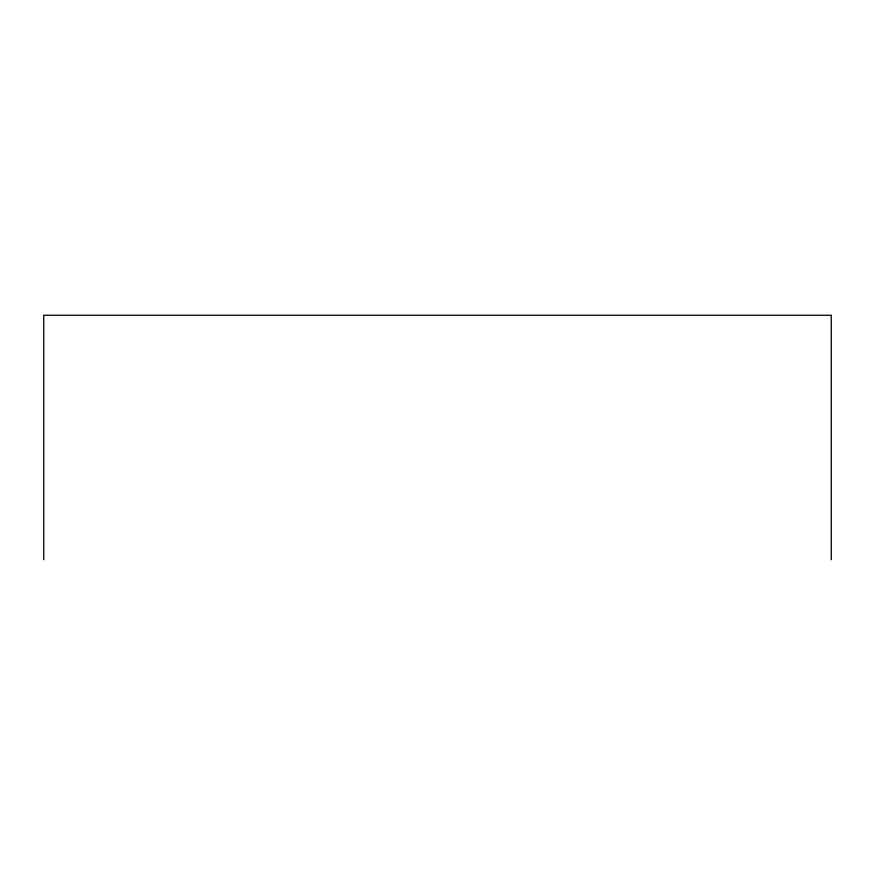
<?xml version="1.0" encoding="UTF-8"?>
<svg xmlns="http://www.w3.org/2000/svg" width="875" height="875" viewBox="0 0 875 875"><rect width="100%" height="100%" fill="white"/><g stroke="black" fill="none" stroke-linecap="round" stroke-linejoin="round"><path stroke-width="1.31" d="M831.25 559.748L831.25 315.252L43.75 315.252L43.75 559.748"/></g></svg>
